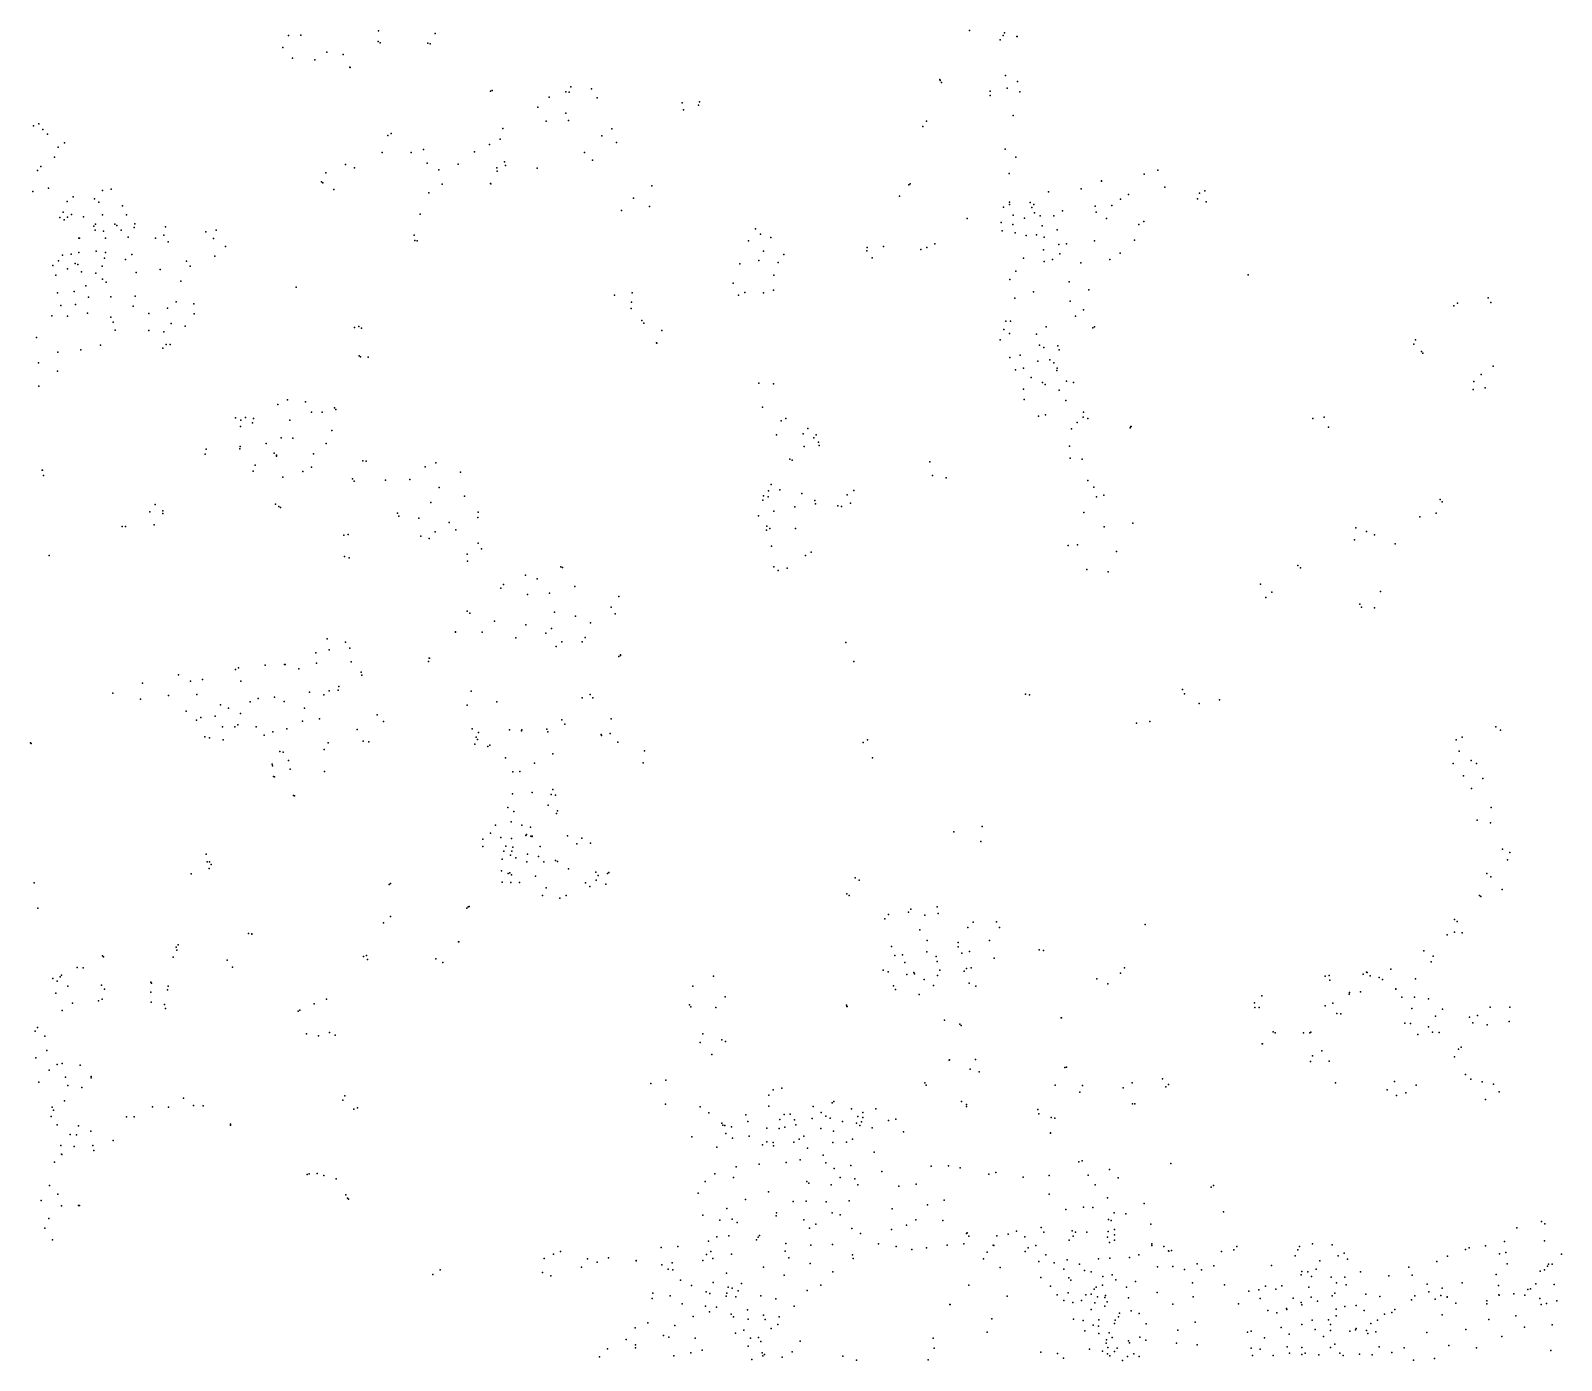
# Model space of a CAD drawing. Header units: millimetres. Extents: x -60275265 to 22802890, y -38578442 to 24337084.
# Drawn here: x 7226622 to 12407622, y -8884304 to -4383304 of the extents above; entities that cross this region are included whole.
import ezdxf

# ---------------------------------------------------------------- set-up
doc = ezdxf.new("R2010")
doc.units = ezdxf.units.MM
doc.header["$MEASUREMENT"] = 0
doc.layers.add('particles', color=7, linetype='Continuous', true_color=0x000000)

msp = doc.modelspace()

# ---------------------------------------------------------------- linework, layer by layer
at = {"layer": 'particles', "color": 93, "true_color": 0x67d435}
for p in [(8099622, -4399304), (8141622, -4398304), (8403622, -4384304), (8595622, -4393304), (10404622, -4383304), (10518622, -4399304), (10522622, -4390304), (10564622, -4403304), (10565622, -4403304), (8080622, -4440304), (8402622, -4420304), (8409622, -4424304), (8570622, -4426304), (8578622, -4428304), (10507622, -4414304), (8112622, -4476304), (8188622, -4482304), (8229622, -4456304), (8284622, -4464304), (8306622, -4507304), (8307622, -4508304), (10303622, -4549304), (10305622, -4552304), (10526622, -4535304), (10566622, -4555304), (8782622, -4588304), (8782622, -4588304), (8788622, -4586304), (8981622, -4608304), (9037622, -4590304), (9049622, -4591304), (9054622, -4573304), (9124622, -4580304), (9143622, -4610304), (10309622, -4559304), (10474622, -4588304), (10474622, -4603304), (10531622, -4578304), (10574622, -4590304), (8943622, -4642304), (9038622, -4662304), (9431622, -4627304), (9436622, -4651304), (9486622, -4635304), (9490622, -4624304), (7236622, -4705304), (7254622, -4698304), (8824622, -4714304), (8971622, -4689304), (9047622, -4687304), (10246622, -4708304), (10258622, -4689304), (10258622, -4689304), (10552622, -4670304), (7267622, -4718304), (7283622, -4734304), (7341622, -4763304), (8435622, -4738304), (8446622, -4731304), (8815622, -4750304), (9159622, -4739304), (9193622, -4716304), (9209622, -4762304), (7307622, -4811304), (7319622, -4778304), (8416622, -4796304), (8514622, -4795304), (8556622, -4785304), (8728622, -4793304), (8779622, -4768304), (9101622, -4795304), (10524622, -4784304), (10561622, -4811304), (7249622, -4856304), (7261622, -4843304), (8225622, -4864304), (8292622, -4836304), (8322622, -4847304), (8568622, -4832304), (8608622, -4854304), (8673622, -4835304), (8804622, -4847304), (8805622, -4859304), (8830622, -4827304), (8833622, -4839304), (8941622, -4849304), (9128622, -4822304), (10538622, -4867304), (10995622, -4869304), (11041622, -4855304), (7287622, -4916304), (7499622, -4920304), (8211622, -4895304), (8215622, -4898304), (8252622, -4921304), (8619622, -4903304), (8783622, -4901304), (8784622, -4902304), (9329622, -4908304), (10198622, -4905304), (10203622, -4902304), (10782622, -4918304), (10850622, -4892304), (10850622, -4893304), (11065622, -4913304), (7234622, -4928304), (7350622, -4961304), (7370622, -4946304), (7442622, -4952304), (7457622, -4964304), (7469622, -4924304), (8574622, -4932304), (9266622, -4950304), (10167622, -4943304), (10539622, -4964304), (10539622, -4972304), (10609622, -4965304), (10621622, -4972304), (10671622, -4929304), (10915622, -4954304), (10942622, -4938304), (11175622, -4952304), (11182622, -4933304), (11200622, -4925304), (11205622, -4962304), (7325622, -5016304), (7336622, -4997304), (7340622, -5024304), (7351622, -5015304), (7364622, -5005304), (7405622, -5013304), (7469622, -5007304), (7537622, -4976304), (7551622, -5007304), (8545622, -5004304), (9226622, -4992304), (9321622, -4978304), (10396622, -5019304), (10519622, -4981304), (10551622, -5008304), (10590622, -5018304), (10615622, -4982304), (10624622, -5000304), (10643622, -5010304), (10689622, -5010304), (10719622, -4993304), (10829622, -4977304), (10833622, -4997304), (10867622, -5019304), (10886622, -4975304), (7440622, -5045304), (7444622, -5058304), (7446622, -5038304), (7473622, -5062304), (7511622, -5038304), (7518622, -5043304), (7532622, -5058304), (7577622, -5049304), (7579622, -5037304), (7677622, -5075304), (7682622, -5047304), (7819622, -5064304), (7854622, -5058304), (8524622, -5075304), (9679622, -5054304), (9696622, -5072304), (10511622, -5032304), (10514622, -5061304), (10550622, -5039304), (10558622, -5067304), (10595622, -5077304), (10630622, -5074304), (10650622, -5044304), (10700622, -5057304), (10977622, -5039304), (10994622, -5029304), (7389622, -5085304), (7392622, -5086304), (7479622, -5086304), (7556622, -5082304), (7649622, -5086304), (7692622, -5098304), (7845622, -5087304), (7886622, -5114304), (8526622, -5093304), (8534622, -5095304), (9656622, -5094304), (9731622, -5083304), (10056622, -5128304), (10057622, -5117304), (10113622, -5114304), (10239622, -5124304), (10259622, -5117304), (10286622, -5105304), (10654622, -5125304), (10657622, -5082304), (10706622, -5107304), (10732622, -5105304), (10827622, -5094304), (10962622, -5092304), (7301622, -5178304), (7320622, -5162304), (7334622, -5143304), (7363622, -5140304), (7377622, -5171304), (7386622, -5175304), (7389622, -5134304), (7448622, -5130304), (7468622, -5180304), (7476622, -5153304), (7480622, -5134304), (7547622, -5158304), (7569622, -5141304), (7754622, -5163304), (7766622, -5180304), (7849622, -5146304), (9626622, -5172304), (9691622, -5161304), (9707622, -5129304), (9756622, -5168304), (9775622, -5141304), (10074622, -5152304), (10586622, -5153304), (10656622, -5165304), (10685622, -5158304), (10710622, -5138304), (10781622, -5169304), (10879622, -5158304), (10914622, -5136304), (7311622, -5211304), (7351622, -5189304), (7398622, -5200304), (7447622, -5204304), (7469622, -5224304), (7583622, -5202304), (7665622, -5192304), (7734622, -5231304), (9741622, -5211304), (10540622, -5225304), (10560622, -5197304), (11347622, -5210304), (7317622, -5271304), (7373622, -5266304), (7413622, -5247304), (7482622, -5235304), (7498622, -5284304), (7580622, -5282304), (8125622, -5251304), (9202622, -5278304), (9202622, -5278304), (9262622, -5271304), (9604622, -5238304), (9622622, -5278304), (9643622, -5269304), (9706622, -5270304), (9740622, -5262304), (10620622, -5267304), (10741622, -5233304), (10808622, -5260304), (7328622, -5313304), (7378622, -5310304), (7422622, -5285304), (7573622, -5316304), (7689622, -5322304), (7719622, -5301304), (7778622, -5308304), (9259622, -5324304), (9260622, -5302304), (10557622, -5289304), (10745622, -5299304), (10790622, -5328304), (12043622, -5315304), (12055622, -5306304), (12159622, -5288304), (12168622, -5303304), (7298622, -5348304), (7351622, -5350304), (7418622, -5339304), (7498622, -5353304), (7505622, -5370304), (7626622, -5341304), (7702622, -5374304), (7749622, -5383304), (7780622, -5342304), (8337622, -5384304), (9295622, -5364304), (9301622, -5373304), (10527622, -5366304), (10542622, -5366304), (10663622, -5386304), (10763622, -5350304), (10827622, -5386304), (10827622, -5386304), (7246622, -5422304), (7512622, -5397304), (7626622, -5398304), (7677622, -5403304), (8322622, -5388304), (8346622, -5390304), (9362622, -5398304), (10508622, -5430304), (10520622, -5395304), (10539622, -5408304), (10630622, -5411304), (10821622, -5389304), (11913622, -5430304), (7318622, -5471304), (7396622, -5463304), (7463622, -5448304), (7674622, -5458304), (7685622, -5446304), (7698622, -5446304), (8338622, -5484304), (8343622, -5487304), (8368622, -5488304), (9344622, -5440304), (9346622, -5441304), (10540622, -5489304), (10575622, -5482304), (10641622, -5448304), (10655622, -5456304), (10703622, -5450304), (10707622, -5464304), (11908622, -5444304), (11934622, -5469304), (11938622, -5475304), (7253622, -5507304), (7317622, -5536304), (10559622, -5531304), (10586622, -5526304), (10635622, -5502304), (10676622, -5497304), (10689622, -5507304), (10699622, -5533304), (10701622, -5525304), (12176622, -5519304), (7254622, -5586304), (9691622, -5576304), (9740622, -5579304), (10613622, -5557304), (10651622, -5574304), (10660622, -5581304), (10732622, -5570304), (10756622, -5574304), (12111622, -5571304), (12136622, -5547304), (12149622, -5592304), (8096622, -5633304), (8156622, -5640304), (10586622, -5597304), (10589622, -5632304), (10707622, -5600304), (10730622, -5635304), (12108622, -5598304), (7920622, -5694304), (7953622, -5692304), (7980622, -5696304), (8063622, -5649304), (8177622, -5674304), (8213622, -5675304), (8255622, -5660304), (8259622, -5665304), (9703622, -5657304), (9782622, -5696304), (10637622, -5688304), (10661622, -5684304), (10789622, -5691304), (10790622, -5674304), (10804622, -5696304), (11566622, -5696304), (11604622, -5691304), (7936622, -5723304), (7937622, -5701304), (7977622, -5711304), (8103622, -5702304), (8246622, -5736304), (9766622, -5704304), (9841622, -5748304), (9857622, -5730304), (10749622, -5731304), (10768622, -5709304), (10947622, -5727304), (10950622, -5723304), (10951622, -5723304), (11619622, -5725304), (7820622, -5800304), (7934622, -5799304), (7935622, -5791304), (8023622, -5780304), (8074622, -5761304), (8114622, -5763304), (8226622, -5780304), (9750622, -5751304), (9844622, -5791304), (9877622, -5761304), (9885622, -5751304), (9893622, -5776304), (9895622, -5787304), (10742622, -5789304), (7817622, -5817304), (7817622, -5817304), (7986622, -5854304), (8050622, -5813304), (8058622, -5820304), (8058622, -5823304), (8183622, -5815304), (8350622, -5839304), (8362622, -5840304), (8597622, -5846304), (9796622, -5833304), (9804622, -5837304), (10270622, -5843304), (10744622, -5830304), (10785622, -5833304), (7265622, -5871304), (7266622, -5871304), (7270622, -5889304), (7979622, -5874304), (8080622, -5894304), (8147622, -5875304), (8177622, -5861304), (8315622, -5900304), (8427622, -5905304), (8510622, -5902304), (8561622, -5860304), (8681622, -5878304), (10278622, -5889304), (10325622, -5897304), (10804622, -5906304), (8321622, -5908304), (8609622, -5929304), (9723622, -5941304), (9732622, -5919304), (9762622, -5937304), (9836622, -5950304), (9990622, -5954304), (10012622, -5940304), (10824622, -5928304), (10858622, -5955304), (7648622, -5987304), (7674622, -6008304), (8055622, -5986304), (8066622, -5994304), (8072622, -5997304), (8581622, -5980304), (8694622, -5959304), (9704622, -5972304), (9706622, -5958304), (9722622, -5961304), (9812622, -5995304), (9880622, -5974304), (9883622, -5985304), (9958622, -5992304), (9971622, -5994304), (10001622, -5982304), (10834622, -5961304), (11997622, -5970304), (12004622, -5978304), (7536622, -6061304), (7536622, -6061304), (7547622, -6061304), (7630622, -6012304), (7644622, -6056304), (7674622, -6018304), (8468622, -6016304), (8472622, -6027304), (8540622, -6033304), (8643622, -6048304), (8740622, -6031304), (8741622, -6013304), (9690622, -6025304), (9718622, -6060304), (9741622, -6010304), (10791622, -6014304), (10957622, -6050304), (11928622, -6029304), (11983622, -6016304), (8286622, -6091304), (8301622, -6088304), (8547622, -6094304), (8575622, -6102304), (8595622, -6080304), (8665622, -6073304), (9717622, -6074304), (9728622, -6068304), (9815622, -6068304), (10860622, -6063304), (11707622, -6107304), (11711622, -6066304), (11747622, -6078304), (11774622, -6090304), (7289622, -6160304), (7289622, -6160304), (8288622, -6163304), (8704622, -6155304), (8741622, -6118304), (8752622, -6137304), (9734622, -6128304), (9849622, -6160304), (9868622, -6148304), (9868622, -6148304), (10738622, -6126304), (10769622, -6124304), (10901622, -6146304), (11844622, -6120304), (8304622, -6168304), (8705622, -6179304), (9021622, -6198304), (9026622, -6200304), (9741622, -6198304), (9756622, -6210304), (9787622, -6202304), (10801622, -6207304), (10873622, -6215304), (11515622, -6193304), (11524622, -6201304), (8827622, -6258304), (8901622, -6226304), (8941622, -6239304), (9068622, -6264304), (11389622, -6257304), (8818622, -6270304), (8908622, -6292304), (8982622, -6287304), (9217622, -6298304), (11407622, -6302304), (11427622, -6284304), (11795622, -6281304), (8704622, -6348304), (8713622, -6355304), (8999622, -6351304), (9070622, -6365304), (9191622, -6335304), (9204622, -6357304), (11725622, -6324304), (11731622, -6334304), (11775622, -6337304), (8664622, -6418304), (8664622, -6419304), (8754622, -6419304), (8796622, -6382304), (8902622, -6394304), (8970622, -6423304), (8989622, -6407304), (9121622, -6387304), (8230622, -6442304), (8292622, -6453304), (8306622, -6473304), (8868622, -6438304), (9005622, -6468304), (9024622, -6452304), (9093622, -6452304), (9103622, -6437304), (9985622, -6454304), (8191622, -6489304), (8194622, -6524304), (8236622, -6479304), (8311622, -6520304), (8573622, -6518304), (8575622, -6507304), (8576622, -6507304), (9217622, -6501304), (9223622, -6496304), (9223622, -6498304), (10012622, -6518304), (7727622, -6563304), (7808622, -6579304), (7920622, -6546304), (7930622, -6540304), (8020622, -6531304), (8085622, -6529304), (8087622, -6529304), (8134622, -6543304), (8345622, -6555304), (8347622, -6565304), (7504622, -6626304), (7605622, -6592304), (7767622, -6585304), (7789622, -6630304), (7938622, -6585304), (8170622, -6622304), (8218622, -6631304), (8237622, -6618304), (8267622, -6616304), (8269622, -6603304), (8717622, -6619304), (9120622, -6630304), (10593622, -6629304), (10607622, -6631304), (11125622, -6613304), (11131622, -6628304), (7598622, -6646304), (7693622, -6633304), (7869622, -6665304), (7896622, -6676304), (7969622, -6655304), (7996622, -6644304), (8051622, -6639304), (8084622, -6654304), (8153622, -6676304), (8704622, -6666304), (8804622, -6655304), (9093622, -6641304), (9129622, -6641304), (11181622, -6661304), (11250622, -6648304), (7752622, -6686304), (7787622, -6717304), (7802622, -6708304), (7851622, -6703304), (7927622, -6733304), (7936622, -6694304), (8146622, -6720304), (8204622, -6713304), (8399622, -6699304), (8420622, -6721304), (9024622, -6716304), (9034622, -6731304), (9191622, -6712304), (10969622, -6727304), (11014622, -6722304), (7816622, -6773304), (7831622, -6777304), (7875622, -6740304), (7878622, -6784304), (7917622, -6739304), (7989622, -6740304), (8017622, -6768304), (8046622, -6757304), (8093622, -6746304), (8331622, -6749304), (8720622, -6746304), (8734622, -6775304), (8739622, -6782304), (8742622, -6759304), (8847622, -6750304), (8887622, -6753304), (8888622, -6750304), (8973622, -6747304), (8976622, -6757304), (9157622, -6765304), (9158622, -6769304), (9188622, -6762304), (10059622, -6784304), (12051622, -6784304), (12071622, -6774304), (12185622, -6739304), (12201622, -6751304), (7226622, -6794304), (7228622, -6796304), (8070622, -6823304), (8081622, -6825304), (8220622, -6816304), (8233622, -6794304), (8351622, -6788304), (8371622, -6790304), (8729622, -6798304), (8773622, -6806304), (8780622, -6802304), (8994622, -6831304), (9213622, -6792304), (9304622, -6821304), (10044622, -6793304), (12061622, -6822304), (8044622, -6866304), (8045622, -6872304), (8099622, -6853304), (8105622, -6883304), (8833622, -6844304), (8931622, -6863304), (9299622, -6861304), (10075622, -6844304), (12041622, -6864304), (12102622, -6854304), (12120622, -6864304), (8048622, -6908304), (8051622, -6909304), (8221622, -6891304), (8858622, -6892304), (8882622, -6891304), (12076622, -6905304), (12141622, -6915304), (8116622, -6972304), (8119622, -6973304), (8119622, -6973304), (8857622, -6966304), (8923622, -6962304), (8988622, -6969304), (8994622, -6952304), (9002622, -6971304), (12103622, -6948304), (8841622, -7013304), (8862622, -7026304), (8978622, -7005304), (9006622, -7033304), (9009622, -7024304), (12169622, -7013304), (8800622, -7072304), (8852622, -7061304), (8888622, -7072304), (8918622, -7079304), (10351622, -7095304), (10447622, -7077304), (12122622, -7056304), (12167622, -7065304), (8757622, -7120304), (8757622, -7145304), (8782622, -7099304), (8818622, -7114304), (8834622, -7143304), (8854622, -7118304), (8858622, -7147304), (8902622, -7107304), (8904622, -7104304), (8919622, -7110304), (8923622, -7110304), (8923622, -7111304), (8951622, -7145304), (9043622, -7108304), (9075622, -7136304), (9092622, -7116304), (9121622, -7133304), (10442622, -7128304), (7820622, -7170304), (7824622, -7197304), (7831622, -7197304), (8822622, -7187304), (8828622, -7160304), (8850622, -7174304), (8855622, -7160304), (8868622, -7183304), (8906622, -7196304), (8908622, -7171304), (8945622, -7178304), (8963622, -7197304), (9002622, -7192304), (9009622, -7195304), (12208622, -7154304), (12225622, -7190304), (12232622, -7165304), (7769622, -7237304), (7830622, -7219304), (7837622, -7205304), (8820622, -7227304), (8842622, -7236304), (8848622, -7234304), (8854622, -7241304), (8935622, -7245304), (9047622, -7220304), (9139622, -7232304), (9147622, -7243304), (9179622, -7236304), (9183622, -7233304), (10017622, -7251304), (12155622, -7236304), (12168622, -7247304), (7238622, -7268304), (8440622, -7273304), (8444622, -7270304), (8822622, -7265304), (8851622, -7267304), (8881622, -7267304), (8971622, -7284304), (9104622, -7268304), (9119622, -7280304), (9140622, -7259304), (9173622, -7272304), (10030622, -7258304), (12207622, -7290304), (7250622, -7353304), (8702622, -7353304), (8707622, -7349304), (8710622, -7348304), (8959622, -7311304), (9017622, -7320304), (9039622, -7311304), (9989622, -7305304), (9997622, -7310304), (10294622, -7349304), (12130622, -7310304), (12134622, -7314304), (8420622, -7403304), (8444622, -7382304), (10117622, -7390304), (10130622, -7375304), (10197622, -7367304), (10205622, -7357304), (10253622, -7377304), (10298622, -7371304), (10416622, -7401304), (10495622, -7400304), (12045622, -7392304), (12054622, -7399304), (7964622, -7439304), (7975622, -7440304), (7975622, -7441304), (10236622, -7427304), (10398622, -7419304), (10505622, -7419304), (10998622, -7409304), (12020622, -7444304), (12045622, -7435304), (12071622, -7437304), (7719622, -7485304), (7721622, -7495304), (7725622, -7477304), (8674622, -7467304), (8675622, -7467304), (10140622, -7483304), (10177622, -7511304), (10259622, -7501304), (10260622, -7463304), (10365622, -7470304), (10365622, -7484304), (10378622, -7506304), (10404622, -7500304), (10471622, -7463304), (10639622, -7494304), (10640622, -7494304), (10654622, -7497304), (11941622, -7498304), (7384622, -7554304), (7404622, -7555304), (7469622, -7515304), (7473622, -7518304), (7709622, -7519304), (7891622, -7529304), (7909622, -7553304), (8353622, -7517304), (8363622, -7514304), (8366622, -7527304), (8598622, -7525304), (8598622, -7525304), (8621622, -7537304), (10111622, -7563304), (10151622, -7513304), (10185622, -7537304), (10291622, -7517304), (10294622, -7534304), (10303622, -7563304), (10394622, -7558304), (10409622, -7555304), (10487622, -7523304), (10487622, -7523304), (10928622, -7555304), (11830622, -7560304), (11966622, -7535304), (11973622, -7516304), (7301622, -7591304), (7316622, -7600304), (7326622, -7586304), (7330622, -7580304), (7466622, -7614304), (7633622, -7604304), (7635622, -7607304), (9537622, -7584304), (10128622, -7569304), (10192622, -7578304), (10215622, -7571304), (10218622, -7576304), (10250622, -7595304), (10282622, -7615304), (10295622, -7581304), (10386622, -7567304), (10403622, -7607304), (10835622, -7593304), (10872622, -7610304), (10915622, -7573304), (11607622, -7584304), (11621622, -7581304), (11623622, -7597304), (11736622, -7577304), (11747622, -7570304), (11750622, -7571304), (11760622, -7582304), (11790622, -7588304), (11802622, -7595304), (11913622, -7592304), (7311622, -7641304), (7352622, -7617304), (7456622, -7667304), (7468622, -7661304), (7476622, -7628304), (7633622, -7638304), (7689622, -7630304), (7692622, -7617304), (8228622, -7661304), (9467622, -7617304), (9577622, -7654304), (10147622, -7616304), (10153622, -7629304), (10233622, -7645304), (10425622, -7617304), (11393622, -7650304), (11689622, -7644304), (11690622, -7639304), (11727622, -7637304), (11847622, -7626304), (11847622, -7627304), (11867622, -7655304), (11910622, -7655304), (11957622, -7660304), (7333622, -7700304), (7368622, -7675304), (7634622, -7671304), (7679622, -7679304), (7682622, -7693304), (8131622, -7702304), (8137622, -7699304), (8186622, -7677304), (9456622, -7681304), (9461622, -7687304), (9545622, -7689304), (9987622, -7682304), (9988622, -7686304), (9990622, -7686304), (11368622, -7674304), (11370622, -7689304), (11384622, -7690304), (11607622, -7684304), (11634622, -7675304), (11647622, -7710304), (11660622, -7711304), (11901622, -7693304), (11981622, -7719304), (12005622, -7695304), (12123622, -7717304), (12166622, -7688304), (12232622, -7688304), (7241622, -7770304), (7249622, -7757304), (10319622, -7732304), (10371622, -7746304), (10375622, -7750304), (10714622, -7724304), (10715622, -7724304), (11877622, -7743304), (11896622, -7744304), (11957622, -7755304), (12096622, -7722304), (12107622, -7741304), (12156622, -7748304), (12230622, -7737304), (7274622, -7787304), (8160622, -7779304), (8200622, -7785304), (8238622, -7774304), (8257622, -7783304), (9492622, -7808304), (9501622, -7779304), (9565622, -7799304), (9578622, -7805304), (11394622, -7812304), (11395622, -7812304), (11431622, -7772304), (11438622, -7775304), (11534622, -7775304), (11556622, -7775304), (11559622, -7773304), (11921622, -7781304), (11971622, -7773304), (11993622, -7774304), (7244622, -7860304), (7281622, -7835304), (9532622, -7849304), (10335622, -7868304), (10336622, -7867304), (10424622, -7866304), (11558622, -7872304), (11565622, -7853304), (11596622, -7836304), (11621622, -7871304), (12045622, -7857304), (12059622, -7831304), (12068622, -7824304), (7289622, -7902304), (7316622, -7882304), (7333622, -7879304), (7344622, -7925304), (7394622, -7885304), (7431622, -7923304), (10406622, -7898304), (10436622, -7907304), (10726622, -7893304), (10732622, -7892304), (12083622, -7916304), (7254622, -7942304), (7352622, -7954304), (7399622, -7960304), (7399622, -7960304), (7431622, -7928304), (9325622, -7947304), (9376622, -7935304), (9739622, -7968304), (9769622, -7963304), (10252622, -7944304), (10257622, -7952304), (10694622, -7952304), (10777622, -7976304), (10786622, -7954304), (10924622, -7961304), (10954622, -7944304), (11057622, -7931304), (11068622, -7958304), (11077622, -7950304), (11643622, -7944304), (11817622, -7968304), (11842622, -7940304), (11881622, -7978304), (11916622, -7953304), (11916622, -7953304), (12101622, -7932304), (12139622, -7941304), (12177622, -7949304), (12196622, -7975304), (7299622, -8027304), (7341622, -8005304), (7638622, -8026304), (7693622, -8027304), (7744622, -7996304), (7777622, -8021304), (7777622, -8021304), (7810622, -8022304), (8283622, -8003304), (8289622, -7989304), (8332622, -8029304), (9375622, -8017304), (9492622, -8026304), (9724622, -7986304), (9724622, -8024304), (9875622, -8025304), (9939622, -8012304), (9944622, -8008304), (10377622, -8008304), (10394622, -8018304), (10394622, -8025304), (10955622, -8016304), (10963622, -8016304), (11849622, -7987304), (12150622, -8001304), (7295622, -8059304), (7304622, -8037304), (7551622, -8060304), (7577622, -8060304), (8320622, -8034304), (9521622, -8046304), (9565622, -8081304), (9647622, -8053304), (9653622, -8075304), (9762622, -8069304), (9776622, -8052304), (9797622, -8051304), (9811622, -8070304), (9871622, -8065304), (9902622, -8045304), (9918622, -8057304), (9932622, -8064304), (9974622, -8075304), (10004622, -8032304), (10021622, -8081304), (10026622, -8058304), (10038622, -8077304), (10043622, -8045304), (10043622, -8062304), (10087622, -8032304), (10130622, -8072304), (10154622, -8067304), (10635622, -8035304), (10638622, -8049304), (10680622, -8062304), (10692622, -8064304), (7316622, -8087304), (7360622, -8119304), (7381622, -8120304), (7388622, -8090304), (7430622, -8108304), (7903622, -8084304), (7903622, -8088304), (9464622, -8127304), (9569622, -8088304), (9576622, -8089304), (9579622, -8116304), (9598622, -8093304), (9602622, -8132304), (9658622, -8125304), (9718622, -8098304), (9760622, -8099304), (9779622, -8095304), (9816622, -8087304), (9843622, -8125304), (9901622, -8099304), (9943622, -8108304), (10033622, -8089304), (10074622, -8097304), (10180622, -8110304), (10678622, -8114304), (10678622, -8115304), (7328622, -8157304), (7373622, -8160304), (7437622, -8157304), (7440622, -8174304), (7505622, -8140304), (9549622, -8162304), (9703622, -8154304), (9718622, -8144304), (9739622, -8147304), (9740622, -8158304), (9809622, -8145304), (9827622, -8135304), (9855622, -8166304), (9941622, -8146304), (9987622, -8145304), (10008622, -8135304), (10081622, -8179304), (7307622, -8213304), (7331622, -8186304), (7332622, -8187304), (9614622, -8229304), (9692622, -8220304), (9783622, -8214304), (9831622, -8205304), (9908622, -8189304), (9918622, -8215304), (9946622, -8234304), (10002622, -8224304), (10274622, -8227304), (10333622, -8226304), (10372622, -8232304), (10774622, -8212304), (10785622, -8208304), (11085622, -8218304), (8162622, -8255304), (8169622, -8252304), (8196622, -8251304), (8218622, -8258304), (8260622, -8269304), (9509622, -8278304), (9542622, -8252304), (9605622, -8265304), (9853622, -8278304), (9860622, -8284304), (9966622, -8265304), (10016622, -8270304), (10107622, -8245304), (10223622, -8287304), (10469622, -8254304), (10493622, -8248304), (10585622, -8264304), (10673622, -8258304), (10805622, -8257304), (10877622, -8238304), (10907622, -8266304), (7290622, -8292304), (7318622, -8321304), (8293622, -8324304), (8299622, -8335304), (8302622, -8338304), (9485622, -8318304), (9646622, -8339304), (9723622, -8313304), (9935622, -8290304), (10026622, -8290304), (10164622, -8294304), (10673622, -8321304), (10829622, -8290304), (10871622, -8334304), (11222622, -8298304), (11230622, -8292304), (7262622, -8343304), (7331622, -8361304), (7388622, -8360304), (7392622, -8360304), (9501622, -8392304), (9582622, -8370304), (9750622, -8384304), (9807622, -8346304), (9851622, -8345304), (9919622, -8347304), (9939622, -8385304), (9966622, -8391304), (9997622, -8344304), (10142622, -8371304), (10262622, -8357304), (10318622, -8342304), (10730622, -8373304), (10790622, -8365304), (10821622, -8367304), (10893622, -8384304), (10933622, -8388304), (10995622, -8353304), (11263622, -8381304), (7274622, -8437304), (7288622, -8404304), (9559622, -8409304), (9600622, -8406304), (9617622, -8417304), (9749622, -8395304), (9843622, -8408304), (9862622, -8436304), (9884622, -8423304), (10005622, -8438304), (10140622, -8441304), (10191622, -8426304), (10222622, -8408304), (10314622, -8410304), (10646622, -8434304), (10874622, -8407304), (10883622, -8410304), (10895622, -8441304), (11017622, -8423304), (12256622, -8435304), (12340622, -8414304), (12351622, -8422304), (7300622, -8476304), (9520622, -8481304), (9548622, -8466304), (9549622, -8466304), (9589622, -8462304), (9683622, -8476304), (9689622, -8467304), (9693622, -8461304), (9782622, -8488304), (9867622, -8494304), (9940622, -8492304), (10035622, -8455304), (10096622, -8489304), (10328622, -8494304), (10384622, -8489304), (10394622, -8454304), (10396622, -8452304), (10401622, -8464304), (10484622, -8494304), (10486622, -8495304), (10496622, -8462304), (10535622, -8457304), (10563622, -8447304), (10591622, -8466304), (10628622, -8495304), (10655622, -8450304), (10741622, -8477304), (10751622, -8445304), (10755622, -8463304), (10763622, -8450304), (10801622, -8450304), (10871622, -8467304), (10873622, -8448304), (10877622, -8485304), (10894622, -8459304), (10894622, -8477304), (11021622, -8490304), (11021622, -8495304), (11565622, -8490304), (11631622, -8493304), (12150622, -8496304), (12215622, -8482304), (12350622, -8479304), (8964622, -8539304), (8996622, -8524304), (9019622, -8516304), (9111622, -8540304), (9182622, -8537304), (9276622, -8546304), (9276622, -8547304), (9360622, -8502304), (9417622, -8499304), (9501622, -8546304), (9514622, -8526304), (9528622, -8515304), (9535622, -8539304), (9598622, -8525304), (9780622, -8514304), (9792622, -8537304), (10008622, -8527304), (10010622, -8539304), (10156622, -8499304), (10208622, -8509304), (10258622, -8503304), (10451622, -8540304), (10464622, -8518304), (10592622, -8516304), (10602622, -8503304), (10662622, -8527304), (10734622, -8544304), (10840622, -8540304), (10879622, -8538304), (10945622, -8536304), (10977622, -8527304), (11062622, -8498304), (11077622, -8513304), (11078622, -8514304), (11087622, -8512304), (11257622, -8515304), (11298622, -8510304), (11309622, -8499304), (11506622, -8530304), (11515622, -8510304), (11521622, -8499304), (11590622, -8547304), (11652622, -8530304), (11672622, -8521304), (11683622, -8541304), (12021622, -8531304), (12082622, -8509304), (12095622, -8503304), (12197622, -8523304), (12219622, -8519304), (12407622, -8525304), (8587622, -8593304), (8612622, -8577304), (8959622, -8586304), (8987622, -8598304), (9091622, -8569304), (9143622, -8552304), (9362622, -8561304), (9384622, -8575304), (9397622, -8554304), (9400622, -8577304), (9581622, -8589304), (9706622, -8569304), (9777622, -8596304), (9864622, -8556304), (9941622, -8584304), (10508622, -8570304), (10638622, -8549304), (10690622, -8554304), (10723622, -8575304), (10776622, -8558304), (10793622, -8580304), (10815622, -8584304), (10855622, -8600304), (10887622, -8594304), (11040622, -8567304), (11092622, -8566304), (11131622, -8576304), (11174622, -8557304), (11189622, -8578304), (11231622, -8564304), (11426622, -8563304), (11526622, -8594304), (11528622, -8583304), (11549622, -8584304), (11561622, -8600304), (11577622, -8575304), (11727622, -8584304), (11823622, -8598304), (11891622, -8568304), (11902622, -8596304), (11985622, -8549304), (12186622, -8593304), (12224622, -8557304), (12335622, -8582304), (12350622, -8577304), (12360622, -8565304), (12363622, -8558304), (12376622, -8558304), (9426622, -8613304), (9463622, -8630304), (9536622, -8620304), (9587622, -8636304), (9601622, -8639304), (9621622, -8649304), (9632622, -8624304), (9854622, -8647304), (9901622, -8629304), (10402622, -8629304), (10645622, -8604304), (10678622, -8633304), (10740622, -8605304), (10747622, -8613304), (10826622, -8643304), (10832622, -8636304), (10854622, -8629304), (10899622, -8611304), (10935622, -8636304), (10966622, -8617304), (11158622, -8621304), (11267622, -8628304), (11349622, -8650304), (11383622, -8645304), (11405622, -8633304), (11440622, -8643304), (11461622, -8632304), (11552622, -8636304), (11628622, -8602304), (11646622, -8621304), (11674622, -8602304), (11679622, -8628304), (11953622, -8626304), (12003622, -8639304), (12071622, -8622304), (12194622, -8631304), (12293622, -8644304), (12303622, -8642304), (12321622, -8625304), (12383622, -8627304), (9330622, -8675304), (9332622, -8656304), (9391622, -8666304), (9431622, -8693304), (9510622, -8700304), (9512622, -8652304), (9525622, -8658304), (9580622, -8667304), (9582622, -8657304), (9613622, -8669304), (9697622, -8666304), (9748622, -8676304), (9810622, -8700304), (10337622, -8695304), (10338622, -8695304), (10531622, -8667304), (10700622, -8662304), (10723622, -8681304), (10738622, -8655304), (10753622, -8688304), (10783622, -8681304), (10798622, -8662304), (10816622, -8660304), (10828622, -8689304), (10837622, -8669304), (10862622, -8671304), (10862622, -8701304), (10864622, -8664304), (10870622, -8686304), (10942622, -8672304), (11039622, -8654304), (11092622, -8694304), (11161622, -8669304), (11314622, -8693304), (11388622, -8675304), (11499622, -8673304), (11526622, -8688304), (11528622, -8696304), (11560622, -8670304), (11581622, -8684304), (11631622, -8665304), (11640622, -8656304), (11674622, -8702304), (11712622, -8698304), (11745622, -8660304), (11793622, -8668304), (11900622, -8679304), (11911622, -8665304), (11958622, -8652304), (11980622, -8677304), (11999622, -8664304), (12020622, -8669304), (12020622, -8670304), (12050622, -8690304), (12155622, -8682304), (12155622, -8693304), (12195622, -8662304), (12196622, -8663304), (12246622, -8659304), (12283622, -8663304), (12334622, -8674304), (12339622, -8695304), (12357622, -8691304), (12392622, -8682304), (9468622, -8735304), (9524622, -8720304), (9547622, -8704304), (9597622, -8727304), (9605622, -8737304), (9652622, -8713304), (9655622, -8745304), (9707622, -8731304), (9712622, -8746304), (9759622, -8737304), (10479622, -8743304), (10756622, -8745304), (10789622, -8749304), (10815622, -8712304), (10841622, -8747304), (10897622, -8748304), (10908622, -8737304), (10911622, -8724304), (10951622, -8716304), (10978622, -8725304), (11168622, -8755304), (11413622, -8715304), (11444622, -8723304), (11477622, -8708304), (11478622, -8712304), (11563622, -8748304), (11619622, -8747304), (11645622, -8711304), (11645622, -8733304), (11740622, -8715304), (11785622, -8748304), (11808622, -8728304), (11833622, -8722304), (11843622, -8712304), (12003622, -8730304), (12162622, -8746304), (12253622, -8733304), (9272622, -8774304), (9315622, -8757304), (9368622, -8800304), (9386622, -8805304), (9406622, -8766304), (9612622, -8792304), (9640622, -8782304), (9690622, -8807304), (9733622, -8776304), (9755622, -8762304), (10463622, -8788304), (10794622, -8784304), (10822622, -8765304), (10840622, -8768304), (10842622, -8793304), (10876622, -8791304), (10887622, -8806304), (10895622, -8759304), (10980622, -8805304), (11002622, -8760304), (11109622, -8782304), (11345622, -8789304), (11357622, -8785304), (11459622, -8773304), (11486622, -8795304), (11528622, -8762304), (11574622, -8779304), (11602622, -8803304), (11626622, -8762304), (11626622, -8783304), (11691622, -8785304), (11710622, -8781304), (11712622, -8776304), (11747622, -8783304), (11752622, -8793304), (11762622, -8759304), (11779622, -8787304), (11952622, -8790304), (12084622, -8780304), (12205622, -8803304), (12282622, -8772304), (12376622, -8764304), (9178622, -8845304), (9242622, -8813304), (9273622, -8831304), (9273622, -8842304), (9460622, -8858304), (9475622, -8809304), (9499622, -8849304), (9655622, -8836304), (9663622, -8809304), (9698622, -8820304), (9702622, -8858304), (9804622, -8855304), (9831622, -8819304), (10281622, -8809304), (10284622, -8843304), (10645622, -8856304), (10810622, -8846304), (10854622, -8853304), (10866622, -8826304), (10867622, -8814304), (10872622, -8840304), (10894622, -8854304), (10903622, -8843304), (10942622, -8818304), (10945622, -8825304), (11000622, -8815304), (11104622, -8826304), (11174622, -8831304), (11357622, -8843304), (11388622, -8846304), (11402622, -8808304), (11479622, -8838304), (11487622, -8859304), (11529622, -8840304), (11540622, -8859304), (11625622, -8840304), (11640622, -8829304), (11790622, -8838304), (11833622, -8857304), (11875622, -8842304), (12026622, -8834304), (12120622, -8841304), (12371622, -8850304), (9151622, -8872304), (9403622, -8869304), (9667622, -8881304), (9704622, -8869304), (9710622, -8864304), (9770622, -8873304), (9975622, -8870304), (10021622, -8883304), (10264622, -8882304), (10702622, -8861304), (10722622, -8876304), (10871622, -8862304), (10879622, -8869304), (10922622, -8884304), (10938622, -8871304), (10960622, -8862304), (10978622, -8871304), (11362622, -8867304), (11431622, -8867304), (11529622, -8864304), (11586622, -8865304), (11657622, -8860304), (11668622, -8867304), (11724622, -8863304), (11767622, -8865304), (11907622, -8883304), (11977622, -8878304)]:
    msp.add_point(p, dxfattribs=at)

doc.saveas('drawing.dxf')
